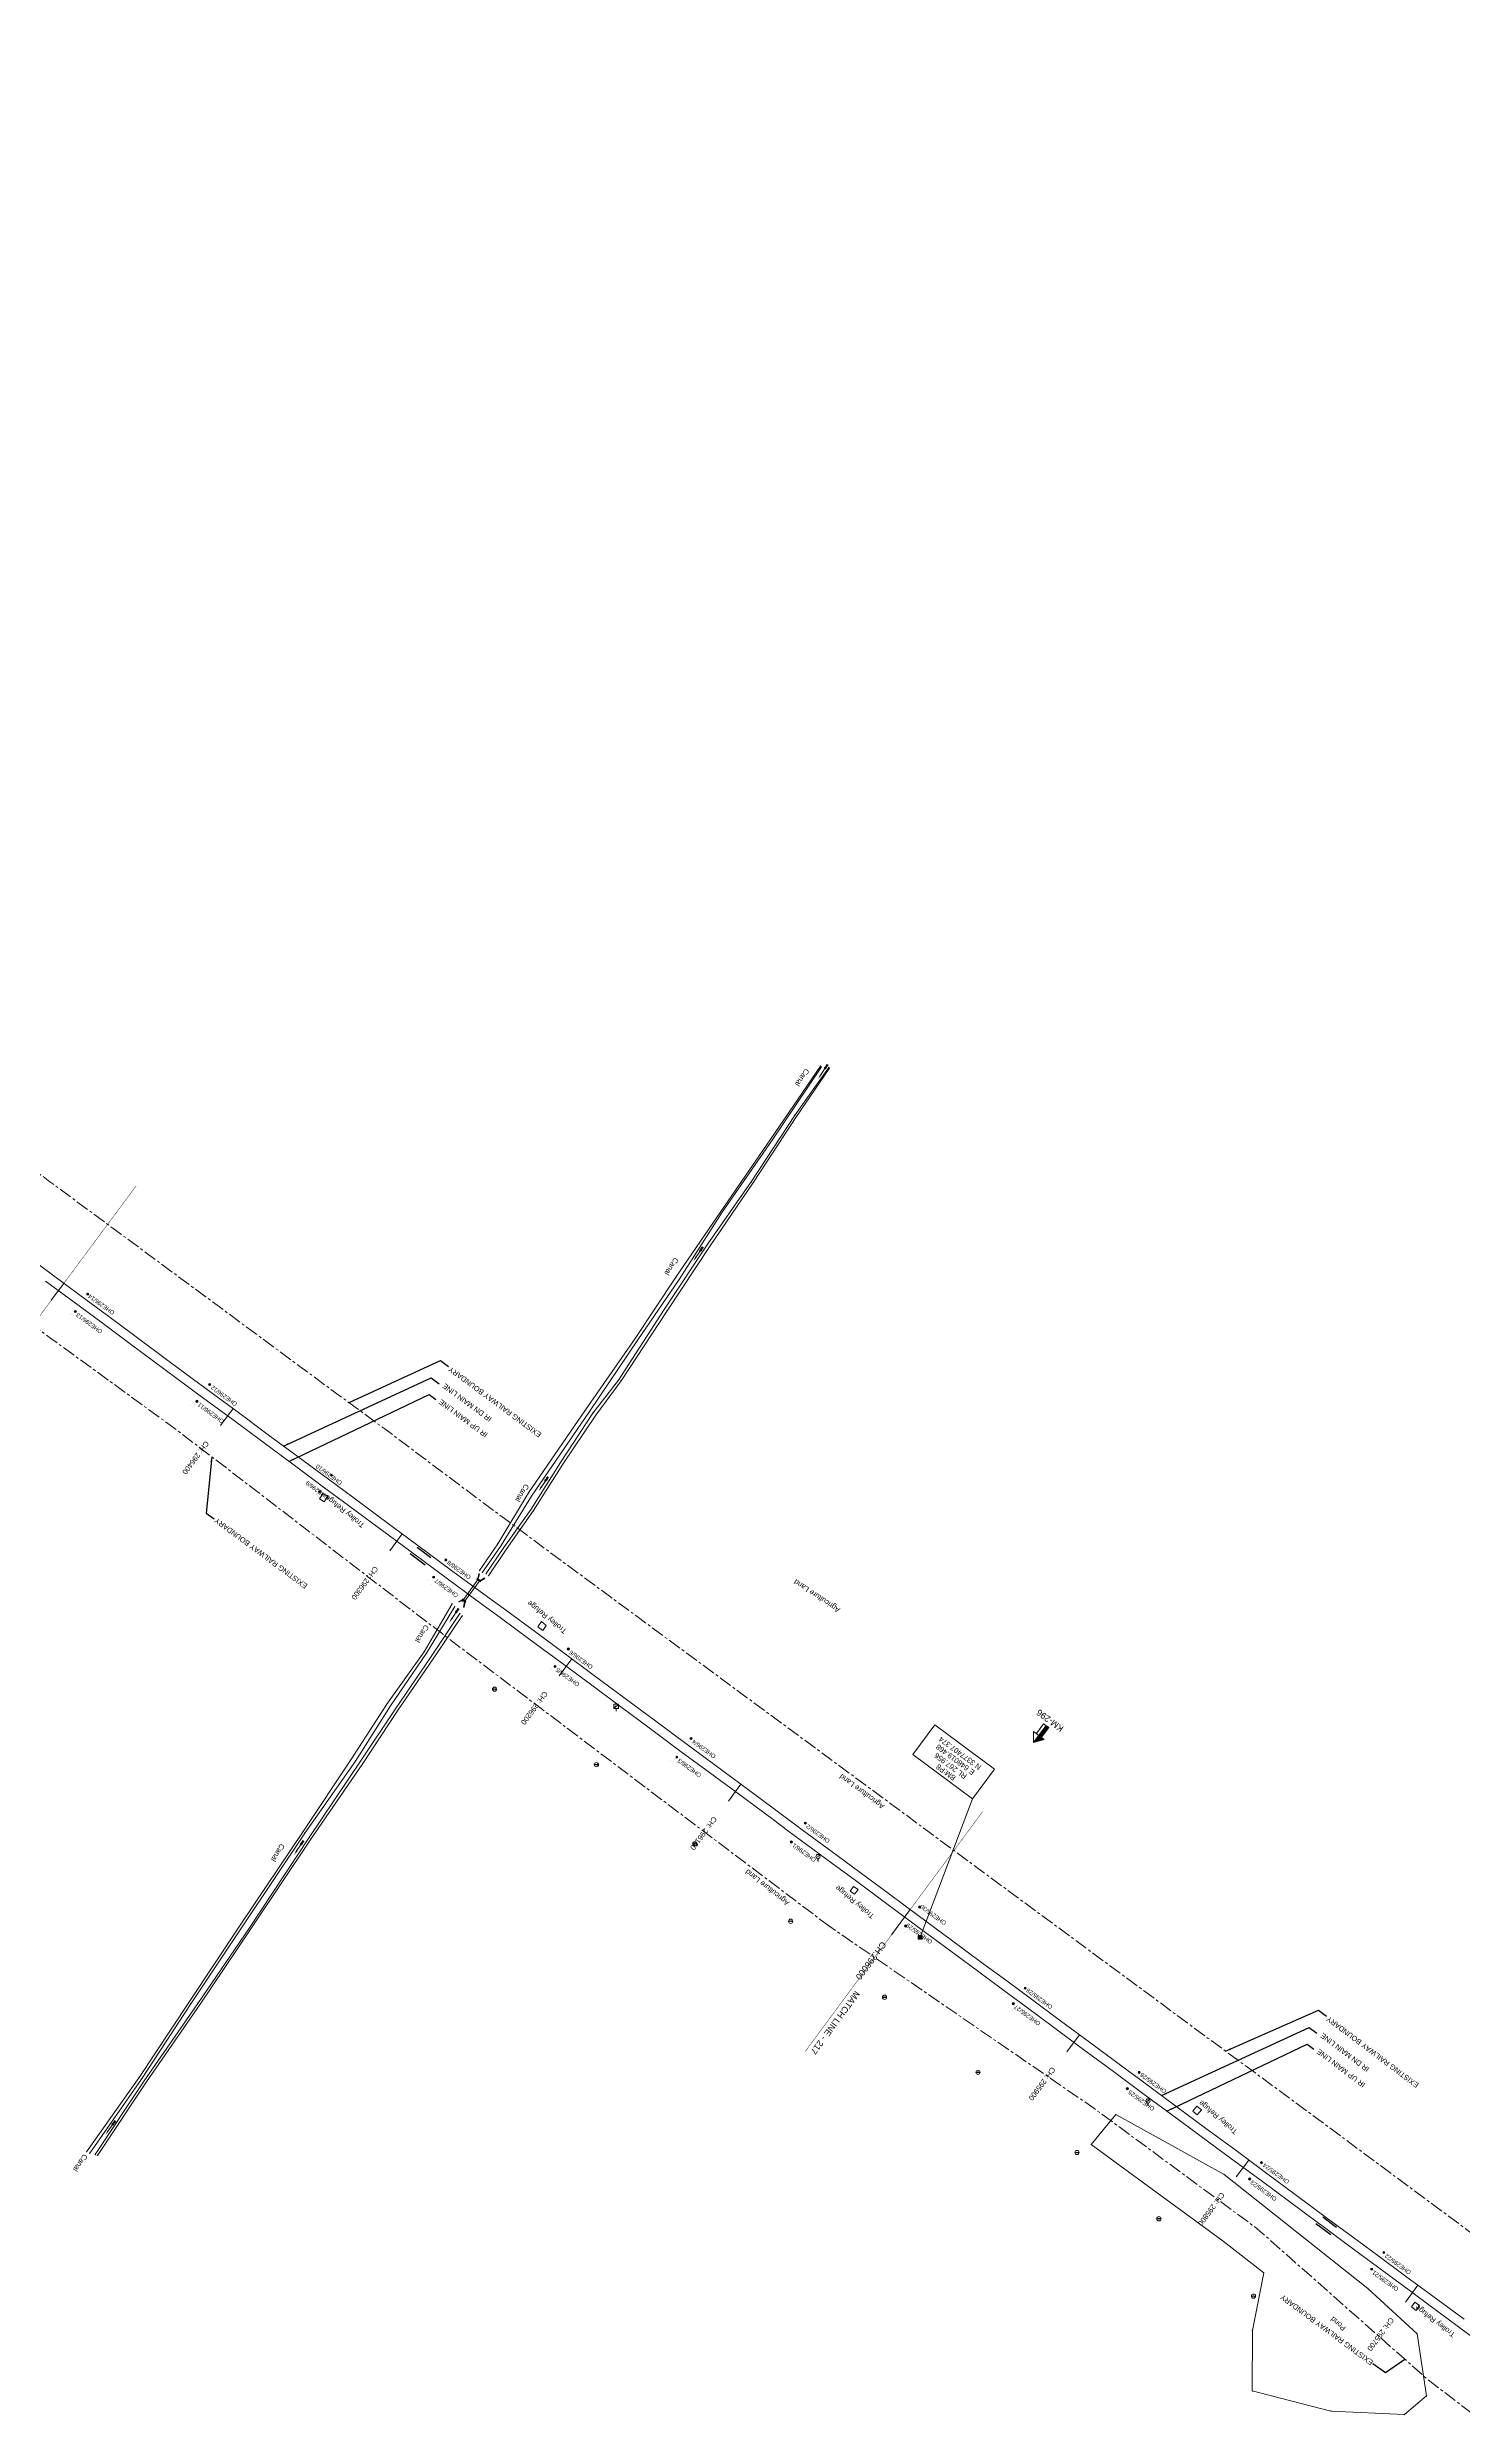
# Model space of a CAD drawing. Header units: metres. Extents: x 628572 to 650094, y 3375792 to 3391117.
# Drawn here: x 647605 to 648277, y 3377180 to 3378305 of the extents above; entities that cross this region are included whole.
import ezdxf
from ezdxf.enums import TextEntityAlignment as Align

# ---------------------------------------------------------------- set-up
doc = ezdxf.new("R2010")
doc.units = ezdxf.units.M
doc.header["$MEASUREMENT"] = 0
doc.linetypes.add('CENTER', pattern=[2, 1.25, -0.25, 0.25, -0.25])
doc.linetypes.add('PHANTOM2', pattern=[1.25, 0.625, -0.125, 0.125, -0.125, 0.125, -0.125])
for name, color, linetype, lineweight in [('Bench_Mark', 7, 'Continuous', 0), ('Bridge Parapet', 7, 'Continuous', 0), ('CANAL_BOTTOM', 5, 'Continuous', 0), ('CANAL_TOP', 5, 'Continuous', 0), ('Electric Pole', 251, 'Continuous', 0), ('Existing Chainage', 7, 'Continuous', 0), ('Existing IR Track', 143, 'Continuous', 0), ('Existing Railway Boundary', 7, 'CENTER', 0), ('flow direction', 7, 'Continuous', 0), ('KM STONE', 7, 'Continuous', 0), ('MATCH LINE', 7, 'Continuous', 0), ('OHE MAST', 8, 'Continuous', 0), ('Piers_Abutment', 7, 'Continuous', 0), ('POND', 5, 'Continuous', 0), ('Retaining Wall', 251, 'Continuous', 0), ('River Text', 5, 'Continuous', 0), ('Side Details', 251, 'Continuous', 0), ('T-G', 8, 'Continuous', 0), ('TBM_PILLAR', 40, 'Continuous', 0), ('Text', 251, 'Continuous', 0), ('TOPOSTYLEREMARK', 251, 'Continuous', 0), ('Trolley Stand', 251, 'Continuous', 0), ('WL', 7, 'Continuous', 0)]:
    doc.layers.add(name, color=color, linetype=linetype, lineweight=lineweight)
doc.styles.add('CUT-FILL', font='cut-fill.shx', dxfattribs={"height": 2})
doc.styles.get("Standard").update_dxf_attribs({"font": 'arial.ttf'})
doc.styles.add('Style-Arial', font='arial.ttf')
doc.styles.add('Text', font='arial.ttf', dxfattribs={"height": 2})
doc.dimstyles.new('ISO-25', dxfattribs={"dimtxt": 2.5, "dimasz": 2.5, "dimexe": 1.25, "dimexo": 0.625, "dimtad": 1, "dimtxsty": 'Standard', "dimcen": 2.5, "dimadec": 0, "dimazin": 0, "dimtfac": 1, "dimtmove": 0, "dimatfit": 3, "dimfxl": 1, "dimarcsym": 0})

# ---------------------------------------------------------------- blocks, each defined once
blk = doc.blocks.new('River A')
at = {"layer": 'River Text'}
for p, q in [((0, 3), (-4, 11, -1500)), ((0, 0), (-4, 8, -1500)), ((0, 20), (-3, 28, -1500)), ((0, 16), (-3, 24, -1500)), ((0, 13), (-3, 20, -1500)), ((0, 10), (-3, 17, -1500)), ((0, 6), (-3, 14, -1500)), ((0, 20), (4, 28, -1500)), ((0, 16), (4, 24, -1500)), ((1, 22), (0, 0)), ((0, 13), (4, 20, -1500)), ((0, 10), (4, 17, -1500)), ((0, 6), (4, 13, -1500)), ((0, 3), (4, 11, -1500)), ((0, 0), (4, 7, -1500))]:
    blk.add_line(p, q, dxfattribs=at)
at = {"layer": 'River Text', "flags": 128}
blk.add_lwpolyline([(-1, -28), (1, 22)], dxfattribs=at)
at = {"layer": 'River Text', "extrusion": (0, 0, -1)}
blk.add_solid([(-3, -28), (1, -53), (5, -28)], dxfattribs=at)
blk = doc.blocks.new('TBM')
at = {"const_width": 0.042, "flags": 128}
blk.add_lwpolyline([(0.8, -0.8), (-0.8, -0.8), (-0.8, 0.8), (0.8, 0.8), (0.8, -0.8)], close=True, dxfattribs=at)
at = {"flags": 128}
blk.add_lwpolyline([(0.5, -0.5), (-0.5, -0.5), (-0.5, 0.5), (0.5, 0.5), (0.5, -0.5)], close=True, dxfattribs=at)
blk = doc.blocks.new('EP')
blk.add_hatch(color=8).paths.add_polyline_path([(0.3, -0.2), (0.3, 0), (-0.3, -0.2), (-0.3, 0.1), (-0.9, 0), (-0.2, 0.2), (-0.2, -0.1), (0.4, 0.2), (0.4, -0.1), (0.9, 0)])
at = {"color": 8}
for p, q in [((-0.9, 0), (-0.2, 0.2)), ((-0.3, 0.1), (-0.9, 0)), ((-0.3, -0.2), (-0.3, 0.1)), ((0.3, 0), (-0.3, -0.2)), ((-0.2, -0.1), (0.4, 0.2)), ((-0.2, 0.2), (-0.2, -0.1)), ((0.3, -0.2), (0.3, 0)), ((0.4, 0.2), (0.4, -0.1)), ((0.9, 0), (0.3, -0.2)), ((0.4, -0.1), (0.9, 0))]:
    blk.add_line(p, q, dxfattribs=at)
blk.add_circle((0, 0), 1, dxfattribs=at)
blk = doc.blocks.new('T-G')
at = {"color": 8, "flags": 128}
for points in [[(-0.9, 1.7), (0.9, 2.7)], [(-0.9, 1.7), (0.8, 2.7)], [(-0.1, 1.2), (-0.1, 0)], [(-0.1, 0), (0.1, 0)], [(0.1, 1.2), (0.1, 0)]]:
    blk.add_lwpolyline(points, dxfattribs=at)
at = {"color": 8}
blk.add_circle((0, 2.2), 1, dxfattribs=at)
at = {"color": 8, "char_height": 0.4, "attachment_point": 7, "line_spacing_factor": 0.6, "style": 'CUT-FILL'}
for s, insert in [('T', (-0.1, 2.4, 203.2)), ('G', (-0.1, 1.4, 203.2))]:
    blk.add_mtext(s, dxfattribs=dict(at, insert=insert))
blk = doc.blocks.new('WL')
at = {"layer": 'WL'}
for p, q in [((1.1, 3.4), (-1.1, 3.4)), ((-1.1, 3.4), (-1.1, 1.3)), ((-1.1, 1.3), (1.1, 1.3)), ((0, 1.3), (0, 0)), ((1.1, 1.3), (1.1, 3.4))]:
    blk.add_line(p, q, dxfattribs=at)
at = {"layer": 'WL', "flags": 128}
blk.add_lwpolyline([(-1.1, 1.3), (1.1, 3.4)], dxfattribs=at)
at = {"layer": 'WL', "char_height": 0.739, "attachment_point": 7, "rotation": 180, "line_spacing_factor": 0.6, "style": 'CUT-FILL'}
for s, insert in [('W', (0, 2.9)), ('L', (0.5, 1.9))]:
    blk.add_mtext(s, dxfattribs=dict(at, insert=insert))
blk = doc.blocks.new('BM')
blk.add_hatch(color=256).paths.add_polyline_path([(-0.9, -0.9), (-0.9, 0.9), (0.9, 0.9), (0.9, -0.9)])
for p, q in [((0.9, 0.9), (-0.9, 0.9)), ((-0.9, 0.9), (-0.9, -0.9)), ((0.9, -0.9), (0.9, 0.9)), ((-0.9, -0.9), (0.9, -0.9))]:
    blk.add_line(p, q)
blk = doc.blocks.new('OHE MAST')
h = blk.add_hatch(color=256)
edge = h.paths.add_edge_path()
edge.add_arc((0, 0), 0.514, 0, 360)
at = {"const_width": 0.01, "flags": 128}
for points in [[(1.5, 3.5), (1.5, 2), (-1.5, 2), (-1.5, 3.5)], [(0, 2), (0, 0)]]:
    blk.add_lwpolyline(points, dxfattribs=at)
blk.add_circle((0, 0), 0.514)
blk = doc.blocks.new('KM POST PLAN')
h = blk.add_hatch(color=256)
h.paths.add_polyline_path([(-6.3, -8.5), (0, 0), (0, -8.5), (-3, -8.5)], flags=16)
h.paths.add_polyline_path([(-3, -20), (-3, -8.5), (0, -8.5), (0, -20)], flags=16)
at = {"flags": 128}
for points in [[(0, 0), (-6.3, -8.5), (6.3, -8.5)], [(0, 0), (0, -20)], [(0, 0), (6.3, -8.5)], [(3, -8.5), (3, -20), (-3, -20), (-3, -8.5)]]:
    blk.add_lwpolyline(points, dxfattribs=at)

msp = doc.modelspace()

# ---------------------------------------------------------------- linework, layer by layer
at = {"layer": 'Bridge Parapet', "linetype": 'Continuous', "flags": 128}
for points in [[(647810.651, 3377576.211), (647808.984, 3377577.504), (647809.158, 3377577.776), (647810.825, 3377576.483), (647810.651, 3377576.211)], [(647803.461, 3377566.6), (647801.993, 3377567.768), (647802.178, 3377568.055), (647803.646, 3377566.887), (647803.461, 3377566.6)]]:
    msp.add_lwpolyline(points, close=True, dxfattribs=at)
at = {"layer": 'CANAL_BOTTOM', "linetype": 'Continuous', "flags": 128}
for points in [[(647972.592, 3377820.836), (647948.911, 3377785.578), (647925.36, 3377751.779), (647905.054, 3377719.892), (647885.37, 3377691.162), (647862.469, 3377657.053), (647834.831, 3377616.893), (647820.12, 3377592.94), (647811.5485, 3377580.7876)], [(647813.373, 3377580.1184), (647821.775, 3377592.561), (647834.796, 3377610.795), (647848.73, 3377632.918), (647863.933, 3377656.337), (647876.18, 3377672.07), (647898.228, 3377706.086), (647918.678, 3377736.777), (647939.208, 3377766.192), (647960.085, 3377798.057), (647976.083, 3377820.588)], [(647798.466, 3377564.467), (647785.021, 3377542.322), (647767.988, 3377517.37), (647751.235, 3377491.045), (647727.212, 3377456.868), (647697.824, 3377412.831), (647673.052, 3377375.763), (647649.638, 3377340.038), (647625.061, 3377304.754)], [(647627.68, 3377304.145), (647650.915, 3377339.109), (647676.412, 3377375.948), (647700.604, 3377411.343), (647729.261, 3377454.702), (647753.62, 3377491.009), (647770.316, 3377515.891), (647786.894, 3377540.239), (647800.862, 3377561.109)]]:
    msp.add_lwpolyline(points, dxfattribs=at)
at = {"layer": 'CANAL_BOTTOM'}
for p in [(647972.592, 3377820.836), (647976.083, 3377820.588), (647960.085, 3377798.057), (647948.911, 3377785.578), (647939.208, 3377766.192), (647925.36, 3377751.779), (647918.678, 3377736.777), (647905.054, 3377719.892), (647898.228, 3377706.086), (647885.37, 3377691.162), (647876.18, 3377672.07), (647862.469, 3377657.053), (647863.933, 3377656.337), (647848.73, 3377632.918), (647834.831, 3377616.893), (647834.796, 3377610.795), (647820.12, 3377592.94), (647821.775, 3377592.561), (647811.5485, 3377580.788), (647813.373, 3377580.118), (647798.466, 3377564.467), (647800.862, 3377561.109), (647785.021, 3377542.322), (647786.894, 3377540.239), (647767.988, 3377517.37), (647770.316, 3377515.891), (647751.235, 3377491.045), (647753.62, 3377491.009), (647727.212, 3377456.868), (647729.261, 3377454.702), (647697.824, 3377412.831), (647700.604, 3377411.343), (647673.052, 3377375.763), (647676.412, 3377375.948), (647649.638, 3377340.038), (647650.915, 3377339.109), (647625.061, 3377304.754), (647627.68, 3377304.145)]:
    msp.add_point(p, dxfattribs=at)
at = {"layer": 'CANAL_TOP', "linetype": 'Continuous', "flags": 128}
for points in [[(647810.1921, 3377581.5698), (647818.812, 3377594.327), (647833.501, 3377618.415), (647860.538, 3377657.883), (647884.162, 3377691.847), (647903.492, 3377720.917), (647924.849, 3377752.139), (647948.266, 3377786.227), (647972.072, 3377821.189)], [(647976.325, 3377820.225), (647960.727, 3377797.273), (647940.35, 3377766.045), (647919.806, 3377735.837), (647899.267, 3377704.988), (647877.411, 3377671.693), (647865.502, 3377655.408), (647849.72, 3377632.058), (647835.887, 3377610.036), (647822.894, 3377591.615), (647814.5197, 3377579.0686)], [(647623.561, 3377305.486), (647648.485, 3377340.81), (647672.181, 3377376.421), (647696.784, 3377413.535), (647726.402, 3377457.552), (647749.426, 3377492.203), (647766.548, 3377518.534), (647783.835, 3377543.034), (647797.135, 3377565.788)], [(647802.018, 3377560.051), (647788.184, 3377539.652), (647771.579, 3377515.433), (647754.739, 3377489.902), (647730.072, 3377453.981), (647700.937, 3377410.427), (647677.502, 3377375.538), (647652.005, 3377338.699), (647628.77, 3377303.735)]]:
    msp.add_lwpolyline(points, dxfattribs=at)
at = {"layer": 'CANAL_TOP'}
for p in [(647972.072, 3377821.189), (647976.325, 3377820.225), (647960.727, 3377797.273), (647948.266, 3377786.227), (647940.35, 3377766.045), (647924.849, 3377752.139), (647919.806, 3377735.837), (647903.492, 3377720.917), (647899.267, 3377704.988), (647884.162, 3377691.847), (647877.411, 3377671.693), (647860.538, 3377657.883), (647865.502, 3377655.408), (647849.72, 3377632.058), (647833.501, 3377618.415), (647835.887, 3377610.036), (647818.812, 3377594.327), (647810.1921, 3377581.57), (647822.894, 3377591.615), (647814.5197, 3377579.069), (647797.135, 3377565.788), (647802.018, 3377560.051), (647783.835, 3377543.034), (647788.184, 3377539.652), (647766.548, 3377518.534), (647771.579, 3377515.433), (647749.426, 3377492.203), (647754.739, 3377489.902), (647726.402, 3377457.552), (647730.072, 3377453.981), (647696.784, 3377413.535), (647700.937, 3377410.427), (647672.181, 3377376.421), (647677.502, 3377375.538), (647648.485, 3377340.81), (647652.005, 3377338.699), (647623.561, 3377305.486), (647628.77, 3377303.735)]:
    msp.add_point(p, dxfattribs=at)
at = {"layer": 'Existing Chainage', "color": 7, "linetype": 'Continuous', "lineweight": 13, "flags": 128}
for points in [[(647606.8448, 3377709.9537), (647612.8003, 3377717.9869)], [(647687.2178, 3377650.4432), (647693.168, 3377658.4804)], [(647767.552, 3377590.9013), (647773.5069, 3377598.935)], [(647848.0321, 3377531.5417), (647853.9841, 3377539.5774)], [(647928.3988, 3377472.0276), (647934.3479, 3377480.0655)], [(648005.7881, 3377408.5017), (648014.714, 3377420.5569)], [(648089.1426, 3377353.0352), (648095.0962, 3377361.0698)], [(648169.5201, 3377293.5345), (648175.4701, 3377301.5717)], [(648249.9291, 3377234.0729), (648255.8737, 3377242.1142)]]:
    msp.add_lwpolyline(points, dxfattribs=at)
at = {"layer": 'Existing IR Track', "flags": 128}
for points in [[(648277.7475, 3377225.9224), (648262.9692, 3377236.8687), (648249.985, 3377246.4674), (648236.7518, 3377256.2501), (648224.8015, 3377265.0246), (648212.4892, 3377274.065), (648197.6221, 3377285.1228), (648183.5056, 3377295.623), (648169.4622, 3377306.0195), (648154.9835, 3377316.7382), (648141.4679, 3377326.7394), (648127.9375, 3377336.7516), (648113.9093, 3377347.138), (648099.8075, 3377357.5788), (648086.1291, 3377367.7143), (648072.3072, 3377377.9561), (648060.5454, 3377386.6478), (648048.6377, 3377395.4475), (648033.7203, 3377406.4885), (648018.5734, 3377417.6994), (648004.9629, 3377427.7769), (647980.0725, 3377446.1826), (647963.4685, 3377458.4703), (647952.246, 3377466.7987), (647942.2437, 3377474.2217), (647922.1072, 3377489.1251), (647908.8409, 3377498.9392), (647893.981, 3377509.9489), (647879.3503, 3377520.7888), (647864.845, 3377531.5328), (647850.365, 3377542.2581), (647836.8685, 3377552.2535), (647823.1936, 3377562.381), (647810.4382, 3377571.6985), (647797.5782, 3377581.0923), (647780.318, 3377593.8863), (647769.2978, 3377602.0549), (647750.5891, 3377615.9242), (647738.3997, 3377624.9605), (647724.0729, 3377635.5838), (647709.8691, 3377646.1159), (647695.0862, 3377657.0602), (647680.3669, 3377667.9574), (647663.4829, 3377680.4748), (647646.5123, 3377693.0564), (647633.5102, 3377702.6646), (647620.3997, 3377712.353), (647606.6973, 3377722.5113), (647593.3386, 3377732.4149)], [(648289.8461, 3377211.4819), (648275.1186, 3377222.3796), (648260.4061, 3377233.267), (648247.3506, 3377242.9166), (648234.2905, 3377252.5696), (648222.1944, 3377261.5095), (648210.1467, 3377270.4224), (648208.6941, 3377271.5496), (648195.0402, 3377281.6426), (648181.321, 3377291.7839), (648166.8279, 3377302.4675), (648152.3385, 3377313.176), (648138.8306, 3377323.188), (648125.2606, 3377333.2459), (648111.2734, 3377343.5848), (648097.2172, 3377353.9749), (648083.4723, 3377364.1345), (648069.7266, 3377374.2947), (648057.8917, 3377383.0718), (648046.0503, 3377391.8536), (648031.0792, 3377402.9286), (648016.0097, 3377414.0765), (648002.3191, 3377424.2134), (647988.5292, 3377434.4237), (647977.4376, 3377442.6323), (647956.5091, 3377458.1408), (647949.6198, 3377463.2651), (647933.1759, 3377475.4961), (647919.4899, 3377485.5972), (647906.0333, 3377495.5281), (647891.3569, 3377506.4161), (647876.6452, 3377517.3302), (647862.2278, 3377528.0064), (647847.8389, 3377538.6615), (647834.2556, 3377548.7338), (647820.6457, 3377558.8256), (647807.8524, 3377568.1987), (647794.9283, 3377577.668), (647777.7365, 3377590.4095), (647766.8718, 3377598.4618), (647748.0016, 3377612.4387), (647735.5246, 3377621.6771), (647721.4811, 3377632.0932), (647707.3716, 3377642.5582), (647692.5016, 3377653.5796), (647677.5817, 3377664.638), (647660.8904, 3377676.9803), (647644.2839, 3377689.2599), (647630.9159, 3377699.1698), (647617.6612, 3377708.9956), (647604.1187, 3377719.0391)]]:
    msp.add_lwpolyline(points, dxfattribs=at)
at = {"layer": 'Existing Railway Boundary', "ltscale": 5, "flags": 128}
for points in [[(647976.543, 3377412.416), (647794.937, 3377549.687), (647666.769, 3377648.092), (647606.644, 3377691.844), (647437.901, 3377816.941), (647378.814, 3377859.734), (647377.707, 3377860.589), (647327.453, 3377897.612), (647322.757, 3377901.879), (647286.816, 3377929.324), (647278.805, 3377934.138), (647203.302, 3377988.485), (647172.63, 3378010.839), (647116.071, 3378054.446), (647061.492, 3378093.308), (647042.48, 3378108.182), (647008.322, 3378137.109), (646952.965, 3378175.311), (646838.51, 3378262.658), (646783.715, 3378301.571), (646669.109, 3378384.322), (646623.834, 3378415.482), (646567.005, 3378462.112), (646508.624, 3378505.748), (646429.651, 3378563.418), (646396.278, 3378587.827), (646351.975, 3378624.279), (646250.443, 3378698.374), (646079.983, 3378824.799), (646056.47, 3378841.774), (646023.57, 3378867.213), (646021.684, 3378868.432), (645994.578, 3378887.898), (645990.594, 3378890.304), (645955.823, 3378914.816), (645918.998, 3378942.687), (645844.461, 3378997.23)], [(645947.8669, 3378995.0094), (645967.551, 3378980.05), (645999.99, 3378956.182), (646031.536, 3378932.757), (646063.98, 3378908.364), (646096.474, 3378884.694), (646128.906, 3378860.476), (646162.172, 3378835.862), (646243.623, 3378775.53), (646283.005, 3378746.473), (646323.569, 3378716.337), (646363.594, 3378686.757), (646404.404, 3378656.749), (646444.656, 3378626.744), (646484.254, 3378597.245), (646565.358, 3378537.027), (646605.623, 3378507.215), (646653.599, 3378471.236), (646685.582, 3378447.704), (646725.618, 3378418.033), (646765.866, 3378388.123), (646805.637, 3378358.663), (646853.7433, 3378323.0592), (646937.0348, 3378435.599), (647005.3603, 3378385.0359), (646922.0826, 3378272.5147), (647038.806, 3378186.127), (647118.143, 3378127.321), (647158.192, 3378097.577), (647196.684, 3378068.972), (647238.918, 3378037.642), (647279.177, 3378008.08), (647319.292, 3377978.417), (647359.503, 3377948.868), (647397.458, 3377922.826), (647407.222, 3377913.87), (647444.241, 3377886.363), (647483.788, 3377856.736), (647522.927, 3377827.935), (647564.696, 3377797.027), (647606.191, 3377766.256), (647645.483, 3377737.258), (647685.591, 3377707.61), (647724.818, 3377678.56), (647765.242, 3377648.809), (647805.32, 3377618.739), (647845.051, 3377589.185), (647884.906, 3377559.824), (647925.092, 3377530.161), (648005.743, 3377470.644), (648035.772, 3377448.385), (648076.043, 3377418.603), (648116.319, 3377388.917), (648156.249, 3377359.365), (648195.947, 3377330.167), (648277.393, 3377269.753), (648356.445, 3377210.206), (648473.986, 3377122.343), (648515.171, 3377091.572), (648556.116, 3377060.801), (648639.34, 3376998.485), (648732.726, 3376930.386), (648775.136, 3376898.56), (648820.438, 3376865.866), (648859.867, 3376835.944), (648897.871, 3376806.495), (648938.947, 3376773.89), (648981.716, 3376745.089), (649023.829, 3376714.227), (649104.802, 3376653.597), (649144.826, 3376624.189), (649185.003, 3376594.54), (649213.27, 3376573.276), (649223.961, 3376565.702), (649264.394, 3376535.687), (649303.756, 3376506.724), (649344.373, 3376476.323), (649384.234, 3376447.051), (649424.989, 3376416.632), (649465.089, 3376386.981), (649506.033, 3376356.747), (649546.504, 3376327.037), (649587.439, 3376296.789), (649623.812, 3376269.636), (649664.771, 3376239.624), (649704.707, 3376209.749), (649745.525, 3376179.226), (649785.672, 3376149.738), (649826.28, 3376119.684), (649866.973, 3376089.107), (649894.303, 3376122.789), (649943.484, 3376089.133), (650010.731, 3376038.339), (650094.058, 3375976.711)], [(649159.399, 3376518.699), (648991.5488, 3376649.9883), (648884.3359, 3376734.4192), (648744.601, 3376837.776), (648582.1553, 3376954.9004), (648500.9986, 3377012.2023), (648416.7705, 3377078.0644), (648260.9008, 3377196.9586), (648179.5182, 3377268.9465), (648101.995, 3377326.1299), (647976.543, 3377412.416)]]:
    msp.add_lwpolyline(points, dxfattribs=at)
at = {"layer": 'MATCH LINE', "linetype": 'PHANTOM2', "ltscale": 15, "const_width": 0.2}
for points in [[(647647.0931, 3377764.244), (647562.922, 3377650.7069)], [(648049.1269, 3377467.0701), (647964.9257, 3377353.2134)]]:
    msp.add_lwpolyline(points, dxfattribs=at)
at = {"layer": 'Piers_Abutment', "linetype": 'Continuous', "flags": 128}
for points in [[(647802.303, 3377567.39), (647809.5097, 3377577.5311)], [(647810.425, 3377576.928), (647802.982, 3377566.842)]]:
    msp.add_lwpolyline(points, dxfattribs=at)
at = {"layer": 'POND', "linetype": 'Continuous', "flags": 128}
msp.add_lwpolyline([(648177.15, 3377191.923), (648214.549, 3377182.321), (648249.41, 3377180.636), (648259.948, 3377189.501), (648255.467, 3377218.985), (648232.0921, 3377240.6074), (648163.823, 3377294.767), (648112.407, 3377323.19), (648100.731, 3377308.9), (648163.281, 3377263.055), (648182.642, 3377248.018), (648177.207, 3377220.665), (648177.15, 3377191.923)], close=True, dxfattribs=at)
at = {"layer": 'POND'}
for p in [(648112.407, 3377323.19), (648100.731, 3377308.9), (648163.823, 3377294.767), (648163.281, 3377263.055), (648182.642, 3377248.018), (648232.0921, 3377240.607), (648177.207, 3377220.665), (648255.467, 3377218.985), (648177.15, 3377191.923), (648259.948, 3377189.501), (648214.549, 3377182.321), (648249.41, 3377180.636)]:
    msp.add_point(p, dxfattribs=at)
at = {"layer": 'Retaining Wall', "linetype": 'Continuous', "flags": 128}
for points in [[(647809.924, 3377579.939), (647809.324, 3377577.746), (647809.522, 3377577.561), (647810.1734, 3377579.9418), (647809.924, 3377579.939)], [(647812.744, 3377577.815), (647810.751, 3377576.653), (647810.474, 3377576.858), (647812.6284, 3377578.1141), (647812.744, 3377577.815)], [(647800.528, 3377566.667), (647800.293, 3377566.921), (647802.026, 3377567.64), (647802.22, 3377567.501), (647800.528, 3377566.667)], [(647802.611, 3377564.186), (647802.858, 3377564.11), (647803.359, 3377566.613), (647803.07, 3377566.843), (647802.611, 3377564.186)]]:
    msp.add_lwpolyline(points, close=True, dxfattribs=at)
at = {"layer": 'TOPOSTYLEREMARK'}
msp.add_line((648019.468, 3377407.374), (648044.3812, 3377473.2096), dxfattribs=at)
at = {"layer": 'TOPOSTYLEREMARK', "linetype": 'Continuous', "flags": 128}
msp.add_lwpolyline([(648054.7874, 3377487.2795), (648044.3812, 3377473.2096), (648015.9543, 3377494.2344), (648026.3605, 3377508.3043), (648054.7874, 3377487.2795)], close=True, dxfattribs=at)
at = {"layer": 'Trolley Stand', "linetype": 'Continuous', "flags": 128}
for points in [[(647736.415, 3377614.255), (647734.267, 3377615.705), (647735.956, 3377618.189), (647738.1042, 3377616.7389), (647736.415, 3377614.255)], [(647837.932, 3377554.863), (647840.251, 3377553.087), (647841.885, 3377555.54), (647839.5659, 3377557.3161), (647837.932, 3377554.863)], [(647987.802, 3377431.451), (647989.938, 3377430.062), (647988.287, 3377427.891), (647986.1502, 3377429.2805), (647987.802, 3377431.451)], [(648150.836, 3377327.108), (648152.988, 3377325.429), (648151.025, 3377323.081), (648148.8729, 3377324.7601), (648150.836, 3377327.108)], [(648252.82, 3377231.785), (648254.452, 3377234.128), (648256.634, 3377232.5), (648255.0012, 3377230.1559), (648252.82, 3377231.785)]]:
    msp.add_lwpolyline(points, close=True, dxfattribs=at)

# ---------------------------------------------------------------- block references
at = {"layer": 'Bench_Mark'}
msp.add_blockref('BM', (648019.468, 3377407.374), dxfattribs=at)
at = {"layer": 'Electric Pole', "linetype": 'Continuous'}
for p in [(647817.3566, 3377525.23), (647865.708, 3377489.389), (647912.476, 3377451.781), (647957.986, 3377414.997), (648002.53, 3377378.886), (648046.941, 3377343.224), (648093.928, 3377305.17), (648132.838, 3377273.681), (648177.741, 3377236.914)]:
    msp.add_blockref('EP', p, dxfattribs=at)
at = {"layer": 'KM STONE'}
ref = msp.add_blockref('KM POST PLAN', (648073.3557, 3377499.8509), dxfattribs=dict(at, xscale=0.4999999999999998, yscale=0.4999999999999998, zscale=0.4999999999999998, rotation=143.5234969409069))
ref.add_attrib('KM-POST', 'KM-296', dxfattribs={"layer": '0', "height": 3, "rotation": 143.523497, "style": 'Style-Arial'}).set_placement((648081.0841, 3377510.3042), align=Align.MIDDLE_CENTER)
at = {"layer": 'OHE MAST', "color": 2, "rotation": 143.3908318566117}
for p in [(647618.231, 3377704.622), (647624.136, 3377712.869), (647681.998, 3377669.967), (647675.979, 3377661.926), (647739.908, 3377626.851), (647734.187, 3377619.016), (647794.177, 3377586.622), (647788.379, 3377578.426), (647846.002, 3377535.973), (647852.386, 3377544.334), (647910.663, 3377501.796), (647903.89, 3377492.929), (647964.935, 3377461.607), (647958.288, 3377452.635), (648019.196, 3377421.713), (648012.572, 3377412.743), (648069.292, 3377383.221), (648063.697, 3377375.842), (648123.478, 3377343.179), (648117.88, 3377335.44), (648181.571, 3377300.315), (648175.939, 3377292.561), (648239.628, 3377257.659), (648233.843, 3377249.726)]:
    msp.add_blockref('OHE MAST', p, dxfattribs=at)
at = {"layer": 'River Text', "xscale": 0.1, "yscale": 0.1, "zscale": 0.1}
for p, rotation in [((647973.9369, 3377819.6093), 328.1121933035175), ((647914.6714, 3377732.9134), 328.1121933035175), ((647841.201, 3377623.7102), 328.1121933035175), ((647798.7008, 3377561.2215), 328.1121933035175), ((647725.0433, 3377450.9163), 328.1121933035175), ((647635.6359, 3377317.9617), 325.8446197210965)]:
    msp.add_blockref('River A', p, dxfattribs=dict(at, rotation=rotation))
at = {"layer": 'T-G', "linetype": 'Continuous'}
for p in [(647970.963, 3377443.502), (648127.646, 3377327.442)]:
    msp.add_blockref('T-G', p, dxfattribs=at)
at = {"layer": 'TBM_PILLAR', "linetype": 'Continuous'}
msp.add_blockref('TBM', (647802.395, 3377567.468), dxfattribs=at)
at = {"layer": 'WL', "linetype": 'Continuous'}
msp.add_blockref('WL', (647875.152, 3377514.757), dxfattribs=at)

# ---------------------------------------------------------------- texts
at = {"layer": 'Existing Chainage', "color": 7, "lineweight": 0, "attachment_point": 4, "line_spacing_factor": 0.6, "style": 'Style-Arial'}
for s, insert, char_height, rotation in [('CH: 296400', (647680.9327, 3377642.654), 2.5, 233.4860866), ('CH: 296300', (647761.2624, 3377583.1158), 2.5, 233.4524838), ('CH: 296200', (647841.7452, 3377523.7539), 2.5, 233.4727854), ('CH: 296100', (647922.1148, 3377464.2375), 2.5, 233.4940721), ('CH:296000', (648002.411, 3377404.7809), 3, 233.4829649), ('CH: 295900', (648082.8543, 3377345.2486), 2.5, 233.4622518), ('CH: 295800', (648163.2351, 3377285.7452), 2.5, 233.4869767), ('CH: 295700', (648243.6495, 3377226.2793), 2.5, 233.5261815)]:
    msp.add_mtext(s, dxfattribs=dict(at, insert=insert, char_height=char_height, rotation=rotation))
at = {"layer": 'Existing IR Track', "color": 7, "lineweight": 0}
for s, rotation, p in [('IR DN MAIN LINE', 143.5, (647793.0451, 3377669.6826)), ('IR UP MAIN LINE', 143.5, (647791.2889, 3377662.1137)), ('IR DN MAIN LINE', 143, (648209.9725, 3377361.0892)), ('IR UP MAIN LINE', 143, (648208.2163, 3377353.5204))]:
    msp.add_text(s, height=2.5, rotation=rotation, dxfattribs=at).set_placement(p, align=Align.MIDDLE_RIGHT)
at = {"layer": 'Existing Railway Boundary', "linetype": 'Continuous', "ltscale": 5}
for rotation, p in [(143.5, (647796.6628, 3377678.599)), (143.5, (647685.5388, 3377606.7511)), (143, (648213.5902, 3377370.0057)), (143.5, (648191.7041, 3377237.8672, 613.7163))]:
    msp.add_text('EXISTING RAILWAY BOUNDARY', height=2.5, rotation=rotation, dxfattribs=at).set_placement(p, align=Align.RIGHT)
at = {"layer": 'MATCH LINE', "linetype": 'Continuous'}
msp.add_text('MATCH LINE - 217', height=3, rotation=233.6237118, dxfattribs=at).set_placement((647988.6207, 3377382.2034))
at = {"layer": 'OHE MAST'}
for s, p in [('OHE296/14', (647625.2608, 3377713.0133)), ('OHE296/13', (647619.5313, 3377704.1014)), ('OHE296/11', (647677.2306, 3377661.479)), ('OHE296/12', (647683.5008, 3377669.6575)), ('OHE296/10', (647733.3516, 3377632.1995)), ('OHE296/9', (647728.5378, 3377624.2899)), ('OHE296/8', (647795.7698, 3377586.4997)), ('OHE296/7', (647789.7694, 3377577.9138)), ('OHE296/6', (647853.6842, 3377543.8684)), ('OHE296/5', (647847.3166, 3377535.5873)), ('OHE296/3', (647905.1787, 3377492.4538)), ('OHE296/4', (647912.0579, 3377501.4196)), ('OHE296/2', (647966.2324, 3377461.2181)), ('OHE296/1', (647959.6659, 3377452.2114)), ('OHE295/30', (648020.2823, 3377423.112)), ('OHE295/29', (648013.6867, 3377414.2115)), ('OHE295/28', (648070.7603, 3377383.2956)), ('OHE295/27', (648064.968, 3377375.4467)), ('OHE295/25', (648119.1911, 3377334.9284)), ('OHE295/26', (648124.7879, 3377343.2385)), ('OHE295/24', (648183.1209, 3377300.232)), ('OHE295/23', (648177.2261, 3377292.0932)), ('OHE295/22', (648240.9836, 3377257.1745)), ('OHE295/21', (648235.0497, 3377249.2713))]:
    msp.add_text(s, height=2, rotation=144, dxfattribs=at).set_placement(p, align=Align.RIGHT)
at = {"layer": 'Side Details'}
for rotation, p in [(146.1634299, (647981.6732, 3377563.445)), (143.5318495, (648002.7298, 3377470.0558)), (141.5398175, (647957.5796, 3377424.1192))]:
    msp.add_text('Agriculture Land', height=2.5, rotation=rotation, dxfattribs=at).set_placement(p)
at = {"layer": 'Text'}
for s, rotation, p in [('Canal', 236.1127564, (647964.9351, 3377820.2332)), ('Canal', 237.5105577, (647902.7982, 3377730.5168)), ('Canal', 238.7366059, (647831.7653, 3377622.9653)), ('Canal', 238.7366059, (647784.1804, 3377556.0713)), ('Canal', 238.7366059, (647715.748, 3377452.0851)), ('Canal', 235.1409364, (647622.2082, 3377304.6397)), ('Pond', 139.0001957, (648221.8403, 3377222.0839))]:
    msp.add_text(s, height=2.5, rotation=rotation, dxfattribs=at).set_placement(p)
at = {"layer": 'Text', "style": 'Text'}
for rotation, p in [(141.7692561, (647755.8708, 3377603.5695)), (142.8055739, (648273.7841, 3377219.1289))]:
    msp.add_text('Trolley Refuge', height=2.5, rotation=rotation, dxfattribs=at).set_placement(p)
at = {"layer": 'Text', "style": 'Text', "width": 1}
for rotation, p in [(141.2900628, (647851.8396, 3377553.2637)), (140.7524865, (647997.9422, 3377417.8604)), (139.9191557, (648170.3916, 3377315.4983))]:
    msp.add_text('Trolley Refuge', height=2.5, rotation=rotation, dxfattribs=at).set_placement(p)
at = {"layer": 'TOPOSTYLEREMARK'}
for s, p in [('N 3377407.374', (648038.3441, 3377494.7769)), ('RL 267.956', (648033.8843, 3377488.747)), ('E 648019.468', (648036.1142, 3377491.762)), ('BM:P8', (648031.6544, 3377485.732))]:
    msp.add_text(s, height=2.5, rotation=143.5130145, dxfattribs=at).set_placement(p, align=Align.MIDDLE_CENTER)

# ---------------------------------------------------------------- leaders
at = {"layer": 'Existing IR Track', "color": 7, "lineweight": 0}
for points in [[(647717.1556, 3377640.713), (647787.3048, 3377673.0859), (647791.074, 3377670.2989)], [(647719.7117, 3377633.412), (647786.3073, 3377665.2053), (647789.5165, 3377662.8323)], [(648134.0901, 3377332.1988), (648204.2322, 3377364.4926), (648207.8121, 3377361.8455)], [(648136.6339, 3377324.8161), (648203.2347, 3377356.6119), (648206.463, 3377354.2248)]]:
    msp.add_leader(points, dimstyle='ISO-25', override={"dimtxt": 3, "dimtad": 0}, dxfattribs=at)
at = {"layer": 'Existing Railway Boundary', "linetype": 'Continuous', "ltscale": 5}
for points, override in [([(647748.227, 3377661.3316), (647791.732, 3377681.3602), (647795.5051, 3377678.5642)], {"dimtxt": 3, "dimtad": 0}), ([(647683.0387, 3377635.6004), (647680.3758, 3377608.8905), (647684.1489, 3377606.0945)], {"dimtxt": 3, "dimtad": 0}), ([(648164.5393, 3377353.2674), (648208.6595, 3377372.7669), (648212.4326, 3377369.9708)], {"dimtxt": 3, "dimtad": 0}), ([(648249.6749, 3377206.8885), (648240.3993, 3377200.4429), (648234.4099, 3377204.7206)], {"dimtxt": 3, "dimasz": 2.5, "dimgap": 0.625, "dimtad": 0, "dimdec": 3, "dimzin": 2, "dimtdec": 3})]:
    msp.add_leader(points, dimstyle='ISO-25', override=override, dxfattribs=at)
at = {"layer": 'flow direction', "lineweight": 0}
for points in [[(647787.0572, 3377587.6875), (647780.5523, 3377592.4913)], [(647777.2918, 3377589.6227), (647784.4592, 3377584.3273)], [(648207.3478, 3377271.4909), (648214.5152, 3377266.1955)], [(648217.1133, 3377269.5557), (648210.6084, 3377274.3595)]]:
    msp.add_leader(points, dimstyle='ISO-25', override={"dimtxt": 0.5, "dimasz": 2, "dimtad": 0}, dxfattribs=at)

doc.saveas('drawing.dxf')
